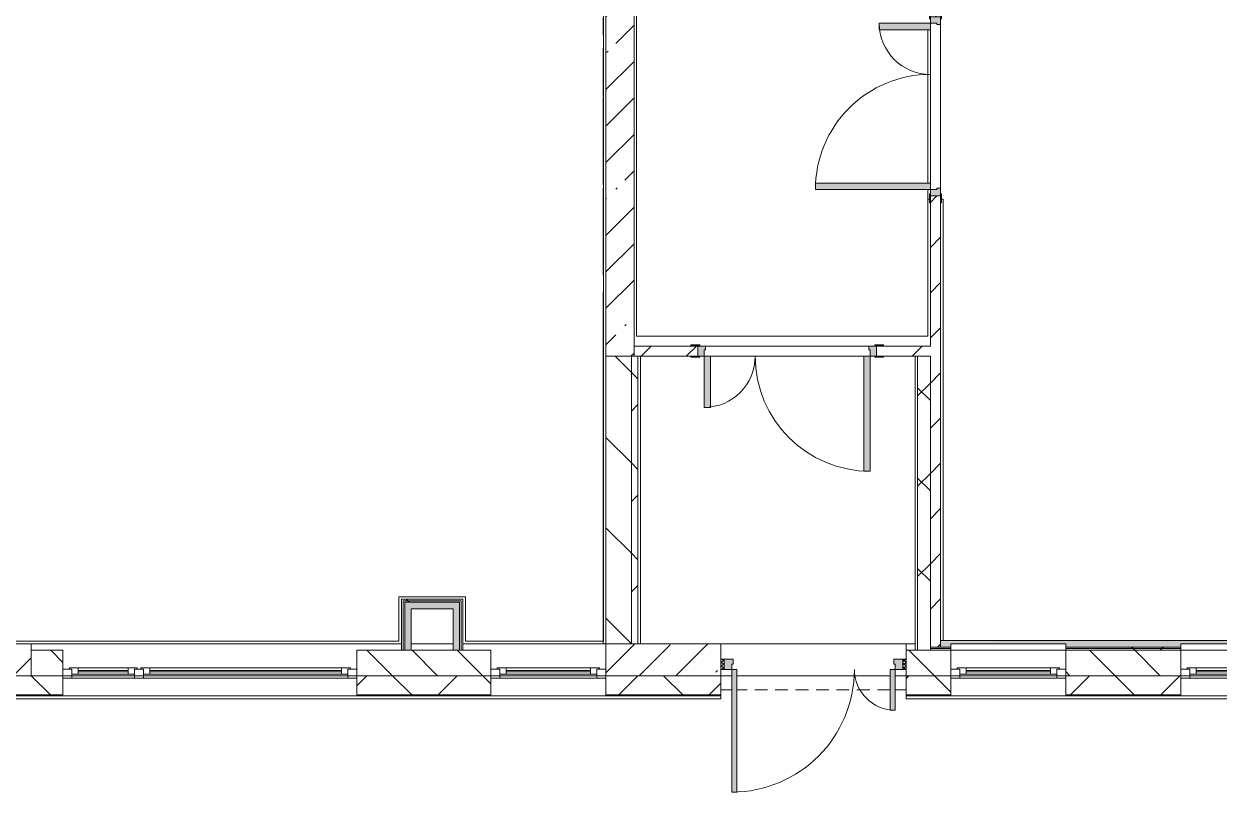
# Model space of a CAD drawing. Header units: millimetres. Extents: x -3377 to 186574, y -8553 to 29000.
# Drawn here: x 162138 to 171494, y -1010 to 5000 of the extents above; entities that cross this region are included whole.
import ezdxf

# ---------------------------------------------------------------- set-up
doc = ezdxf.new("R2010")
doc.units = ezdxf.units.MM
doc.linetypes.add('200_ШТРИХ__ш1_п0_6_', pattern=[160, 100, -60])
for name, color, linetype, lineweight in [('A-DETL-MBND-1', 7, '200_ШТРИХ__ш1_п0_6_', 9), ('A-GENM-2', 7, 'Continuous', 5), ('A-GLAZ-2', 7, 'Continuous', 5), ('A-WALL', 7, 'Continuous', 9), ('A-WALL-4', 7, 'Continuous', 5), ('I-WALL-3', 7, 'Continuous', 5), ('S-COLS-2', 7, 'Continuous', 5)]:
    doc.layers.add(name, color=color, linetype=linetype, lineweight=lineweight)
for name, color, linetype, lineweight, true_color in [('A-DOOR-3', 7, 'Continuous', 5, 0xaaaaaa), ('A-DOOR-4', 7, 'Continuous', 5, 0xe2e2e2), ('A-DOOR-FRAM-2', 7, 'Continuous', 5, 0xe2e2e2), ('A-DOOR-FRAM-3', 7, 'Continuous', 5, 0xaaaaaa), ('A-FLOR-1', 7, 'Continuous', 5, 0xaaaaaa), ('I-WALL-2', 7, 'Continuous', 9, 0xe7e7e7)]:
    doc.layers.add(name, color=color, linetype=linetype, lineweight=lineweight, true_color=true_color)
pattern_1 = [(45, (59563.6, 0), (-176.7767, 176.7767), [])]
pattern_2 = [(45, (59563.6, 0), (-353.5534, 353.5534), []), (135, (59563.6, 0), (-353.5534, -353.5534), [])]
pattern_3 = [(45, (59563.6, 0), (-285.1231, 285.1231), []), (45, (59848.73, 0), (-285.1231, 285.1231), [504.031, -100.806, 16.764, -84.042])]
pattern_4 = [(45, (59563.6, 0), (-530.33, 530.33), []), (135, (59563.6, 0), (-530.33, -530.33), [])]

# ---------------------------------------------------------------- blocks, each defined once
blk = doc.blocks.new('120_Окно_СКБ_2Ст_Фрамуга сверху - 120_Окно_СКБ_2Ст_2300х2500_h_ ДОО-19727959-1_8_1_птичка')
at = {"layer": 'A-GLAZ-2'}
for p, q in [((-1150, -127), (-1150, -57)), ((-1150, -57), (-1080, -57)), ((1150, -57), (-1150, -57)), ((-1080, -57), (-1080, -127)), ((-1080, -57), (1080, -57)), ((520, -87), (-1080, -87)), ((-1080, -87), (-1080, -127)), ((-1030, -137), (-1030, -87)), ((470, -137), (470, -87)), ((520, -127), (520, -57)), ((520, -57), (590, -57)), ((520, -127), (520, -87)), ((590, -57), (590, -127)), ((1080, -87), (590, -87)), ((590, -87), (590, -127)), ((640, -137), (640, -87)), ((1030, -137), (1030, -87)), ((1080, -127), (1080, -57)), ((1080, -57), (1150, -57)), ((1080, -127), (1080, -87)), ((1150, -57), (1150, -127)), ((-1080, -127), (-1150, -127)), ((-1150, -127), (-1100, -127)), ((-1080, -127), (-1100, -127)), ((-1100, -127), (-1100, -137)), ((-1100, -137), (540, -137)), ((540, -137), (-1100, -137)), ((-1030, -107), (470, -107)), ((470, -117), (-1030, -117)), ((590, -127), (520, -127)), ((540, -127), (520, -127)), ((540, -127), (570, -127)), ((540, -127), (570, -127)), ((540, -137), (540, -127)), ((590, -127), (570, -127)), ((570, -127), (570, -137)), ((570, -137), (1100, -137)), ((1100, -137), (570, -137)), ((640, -107), (1030, -107)), ((1030, -117), (640, -117)), ((1150, -127), (1080, -127)), ((1100, -127), (1080, -127)), ((1100, -127), (1150, -127)), ((1100, -137), (1100, -127))]:
    blk.add_line(p, q, dxfattribs=at)
blk = doc.blocks.new('BSC_Колонна _Прямоугольная - 250х900-V138-1_8_1_птичка')
at = {"layer": 'S-COLS-2'}
h = blk.add_hatch(dxfattribs=at)
h.set_pattern_fill('FP_166', color=256, style=0, pattern_type=2)
h.set_pattern_definition([(45, (-102180, -25), (-285.1231, 285.1231), []), (45, (-101894.88, -25), (-285.1231, 285.1231), [504.031, -100.806, 16.764, -84.042])])
h.paths.add_polyline_path([(450, -125), (450, 125), (-450, 125), (-450, -125), (-61.5, -125)])
for p, q in [((450, 125), (-450, 125)), ((-450, 125), (-450, -125)), ((450, -125), (450, 125)), ((-450, -125), (450, -125))]:
    blk.add_line(p, q, dxfattribs=at)
blk = doc.blocks.new('110_Дверь_СКБ_2Ст_Наружная - ДН-5_л__ Двухстворчатая 1350 х3800 _h_ в свету с верхним остеклением-21877029-1_8_1_птичка')
at = {"layer": 'A-DOOR-3'}
h = blk.add_hatch(dxfattribs=at)
h.set_pattern_fill('FP_167', color=256, style=0, pattern_type=2)
h.set_pattern_definition([(135, (1626.41, 164.685), (-14.14214, -14.14214), []), (225, (1626.41, 164.685), (14.14214, -14.14214), [])])
h.paths.add_polyline_path([(744.5, 50), (719.5, 50), (719.5, -30), (744.5, -30), (744.5, 10)])
at = {"layer": 'A-DOOR-4'}
for points in [[(619.5, 1010), (619.5, 50), (659.5, 50), (659.5, 1010)], [(-620.5, 370), (-620.5, 50), (-580.5, 50), (-580.5, 370)]]:
    blk.add_hatch(color=256, dxfattribs=at).paths.add_polyline_path(points)
h = blk.add_hatch(color=256, dxfattribs=at)
h.paths.add_polyline_path([(659.5, 50), (659.5, 10), (649.5, 10), (649.5, -30), (719.5, -30), (719.5, 50)])
h.paths.add_polyline_path([(-680.5, 50), (-680.5, -30), (-610.5, -30), (-610.5, 10), (-620.5, 10), (-620.5, 50), (-651.1, 50)])
at = {"layer": 'A-DOOR-FRAM-3'}
h = blk.add_hatch(dxfattribs=at)
h.set_pattern_fill('FP_168', color=256, style=0, pattern_type=2)
h.set_pattern_definition([(45, (-496.384, 164.685), (-14.1421, 14.1421), []), (135, (-496.384, 164.685), (-14.1421, -14.1421), [])])
h.paths.add_polyline_path([(-705.5, 50), (-705.5, -30), (-680.5, -30), (-680.5, 50)])
at = {"layer": 'A-DOOR-3'}
for p, q in [((659.5, 1010), (619.5, 1010)), ((619.5, 1010), (619.5, 50)), ((659.5, 50), (659.5, 1010)), ((-620.5, 370), (-620.5, 50)), ((-580.5, 370), (-620.5, 370)), ((-580.5, 50), (-580.5, 370)), ((-620.5, 50), (-580.5, 50)), ((619.5, 50), (659.5, 50))]:
    blk.add_line(p, q, dxfattribs=at)
for centre, radius, start, end in [((659.5, 50), 960, 90, 180), ((-620.5, 50), 320, 0, 90)]:
    blk.add_arc(centre, radius, start, end, dxfattribs=at)
at = {"layer": 'A-DOOR-FRAM-3'}
for p, q in [((-680.5, 50), (-705.5, 50)), ((-705.5, 50), (-705.5, -30)), ((-620.5, 50), (-680.5, 50)), ((-680.5, 50), (-680.5, -30)), ((-680.5, -30), (-680.5, 50)), ((-620.5, 10), (-620.5, 50)), ((-610.5, 10), (-620.5, 10)), ((-610.5, -30), (-610.5, 10)), ((659.5, 10), (649.5, 10)), ((649.5, 10), (649.5, -30)), ((659.5, 50), (659.5, 10)), ((719.5, 50), (659.5, 50)), ((719.5, -30), (719.5, 50)), ((744.5, 50), (719.5, 50)), ((719.5, 50), (719.5, -30)), ((744.5, -30), (744.5, 50)), ((-705.5, -30), (-680.5, -30)), ((-680.5, -30), (-610.5, -30)), ((649.5, -30), (719.5, -30)), ((719.5, -30), (744.5, -30))]:
    blk.add_line(p, q, dxfattribs=at)
blk = doc.blocks.new('120_Окно_СКБ_1Ст - 120_Окно_СКБ_1Ст 900х2500_h_ с форточкой-22876038-1_8_1_птичка')
at = {"layer": 'A-GLAZ-2'}
for p, q in [((-450, -127), (-450, -57)), ((-450, -57), (-380, -57)), ((450, -57), (-450, -57)), ((-380, -57), (-380, -127)), ((380, -87), (-380, -87)), ((-380, -87), (-380, -127)), ((-330, -137), (-330, -87)), ((330, -137), (330, -87)), ((380, -127), (380, -57)), ((380, -57), (450, -57)), ((380, -127), (380, -87)), ((450, -57), (450, -127)), ((-380, -127), (-450, -127)), ((-450, -127), (-400, -127)), ((-380, -127), (-400, -127)), ((-400, -127), (-400, -137)), ((-400, -137), (400, -137)), ((400, -137), (-400, -137)), ((-330, -107), (330, -107)), ((330, -117), (-330, -117)), ((450, -127), (380, -127)), ((400, -127), (380, -127)), ((400, -127), (450, -127)), ((400, -137), (400, -127))]:
    blk.add_line(p, q, dxfattribs=at)
blk = doc.blocks.new('110_Дверь_СКБ_2Ст - Д-5_п_ Из игровой в коридор-32215844-1_8_1_птичка')
at = {"layer": 'A-DOOR-4'}
for points in [[(-637.5, 940), (-637.5, 40), (-587.5, 40), (-587.5, 940)], [(612.5, 57.5), (612.5, 40), (662.5, 42.7), (662.5, 440), (612.5, 440), (612.5, 60)]]:
    blk.add_hatch(color=256, dxfattribs=at).paths.add_polyline_path(points)
h = blk.add_hatch(color=256, dxfattribs=at)
h.paths.add_polyline_path([(-687.5, 40), (-687.5, -40), (-627.5, -40), (-627.5, -10), (-637.5, -10), (-637.5, 40)])
h.paths.add_polyline_path([(652.5, -40), (712.5, -40), (712.5, 40), (662.5, 40), (662.5, -10), (652.5, -10), (652.5, -25.9)])
at = {"layer": 'A-DOOR-FRAM-2'}
for points in [[(-742.5, 40), (-672.5, 40), (-672.5, 48), (-742.5, 48)], [(697.5, 48), (697.5, 40), (767.5, 40), (767.5, 48), (712.5, 48)], [(-742.5, -48), (-672.5, -48), (-672.5, -40), (-742.5, -40)], [(697.5, -47.8), (697.8, -48), (767.5, -48), (767.5, -40), (697.5, -40)]]:
    blk.add_hatch(color=256, dxfattribs=at).paths.add_polyline_path(points)
at = {"layer": 'A-DOOR-3'}
for p, q in [((-637.5, 940), (-637.5, 40)), ((-587.5, 940), (-637.5, 940)), ((-587.5, 40), (-587.5, 940)), ((662.5, 440), (612.5, 440)), ((612.5, 440), (612.5, 40)), ((662.5, 40), (662.5, 440)), ((-637.5, 40), (-587.5, 40)), ((612.5, 40), (662.5, 40))]:
    blk.add_line(p, q, dxfattribs=at)
for centre, radius, start, end in [((-637.5, 40), 900, 0, 90), ((662.5, 40), 400, 90, 180)]:
    blk.add_arc(centre, radius, start, end, dxfattribs=at)
at = {"layer": 'A-DOOR-FRAM-3'}
for p, q in [((-672.5, 48), (-742.5, 48)), ((-742.5, 48), (-742.5, 40)), ((-742.5, 40), (-672.5, 40)), ((-637.5, 40), (-687.5, 40)), ((-687.5, 40), (-687.5, -40)), ((-672.5, 40), (-672.5, 48)), ((-637.5, -10), (-637.5, 40)), ((662.5, 40), (662.5, -10)), ((712.5, 40), (662.5, 40)), ((767.5, 48), (697.5, 48)), ((697.5, 48), (697.5, 40)), ((697.5, 40), (767.5, 40)), ((712.5, -40), (712.5, 40)), ((767.5, 40), (767.5, 48)), ((-672.5, -40), (-742.5, -40)), ((-742.5, -40), (-742.5, -48)), ((-742.5, -48), (-672.5, -48)), ((-672.5, -39), (-687.5, -39)), ((-687.5, -39), (-687.5, -40)), ((-687.5, -40), (-627.5, -40)), ((-687.5, -40), (-672.5, -40)), ((-672.5, -40), (-672.5, -39)), ((-672.5, -48), (-672.5, -40)), ((-627.5, -10), (-637.5, -10)), ((-627.5, -40), (-627.5, -10)), ((662.5, -10), (652.5, -10)), ((652.5, -10), (652.5, -40)), ((652.5, -40), (712.5, -40)), ((712.5, -39), (697.5, -39)), ((697.5, -39), (697.5, -40)), ((697.5, -40), (712.5, -40)), ((767.5, -40), (697.5, -40)), ((697.5, -40), (697.5, -48)), ((697.5, -48), (767.5, -48)), ((712.5, -40), (712.5, -39)), ((767.5, -48), (767.5, -40))]:
    blk.add_line(p, q, dxfattribs=at)
blk = doc.blocks.new('Рисунок_горы - Рисунок_горы-31934381-1_8_1_птичка')
at = {"layer": 'A-GENM-2'}
for p, q in [((107109, 4374.4), (107109, 4384)), ((107109, 4308.3), (107109, 4334.6)), ((107109, 4258.7), (107109, 4082.8)), ((107109, 3759.7), (107109, 3739.9)), ((107109, 3402.6), (107109, 3715.1)), ((107109, 3715.1), (107109, 3402.6)), ((107109, 3400.4), (107109, 3402.6)), ((107109, 3402.6), (107109, 3400.4)), ((107109, 3083.5), (107109, 3033.8)), ((107109, 3033.8), (107109, 3083.5)), ((107109, 2902.9), (107109, 2510.3)), ((107109, 2349.5), (107109, 2318.8)), ((107109, 1892.3), (107109, 1912.9)), ((107109, 1600.7), (107109, 1631.9)), ((107109, 1293.1), (107109, 1296.4)), ((107109, 950.1), (107109, 1139.3)), ((107109, 1139.3), (107109, 950.1)), ((107109, 1122.4), (107109, 1119.9)), ((107109, 1119.9), (107109, 756.7)), ((107109, 988.4), (107109, 946.8)), ((107109, 928), (107109, 950.1)), ((107109, 950.1), (107109, 928)), ((107109, 800), (107109, 928)), ((107109, 928), (107109, 800))]:
    blk.add_line(p, q, dxfattribs=at)
for points in [[(107109, 4996.9), (107109, 5086.6), (107109, 5046.4), (107109, 4960)], [(107109, 4997.1), (107109, 5021), (107109, 5029.3), (107109, 5042)], [(107109, 5030.9), (107109, 5009.2), (107109, 4973.1), (107109, 4936.1)], [(107109, 4931.1), (107109, 4949.6), (107109, 4972.3), (107109, 4997.1)], [(107109, 4801.5), (107109, 4837.3), (107109, 4769), (107109, 4683.1)], [(107109, 4745.8), (107109, 4834.9), (107109, 4778.8), (107109, 4694)], [(107109, 4729.3), (107109, 4734.7), (107109, 4740.2), (107109, 4745.8)], [(107109, 4610.3), (107109, 4692.4), (107109, 4646), (107109, 4564.5)], [(107109, 4560.8), (107109, 4651.4), (107109, 4604.2), (107109, 4519)], [(107109, 4480.9), (107109, 4572.6), (107109, 4516.7), (107109, 4440.6)], [(107109, 4532.1), (107109, 4540.9), (107109, 4550.5), (107109, 4560.8)], [(107109, 4470.8), (107109, 4474.1), (107109, 4477.5), (107109, 4480.9)], [(107109, 4422.3), (107109, 4412.5), (107109, 4330.7), (107109, 4267.6)], [(107109, 4394.1), (107109, 4371.7), (107109, 4334), (107109, 4292)], [(107109, 4388.7), (107109, 4383.5), (107109, 4378.7), (107109, 4374.4)], [(107109, 4317.2), (107109, 4357.9), (107109, 4365.3), (107109, 4387.8)], [(107109, 4330.1), (107109, 4333.9), (107109, 4326.6), (107109, 4344.4)], [(107109, 4341.2), (107109, 4322.9), (107109, 4288.3), (107109, 4243.4)], [(107109, 4284.3), (107109, 4313.8), (107109, 4319.7), (107109, 4338.1)], [(107109, 4284.9), (107109, 4299.2), (107109, 4315.7), (107109, 4330.1)], [(107109, 4250.2), (107109, 4269), (107109, 4291.9), (107109, 4317.2)], [(107109, 4227.3), (107109, 4244.5), (107109, 4264.5), (107109, 4284.3)], [(107109, 4185.1), (107109, 4203.6), (107109, 4225.6), (107109, 4254)], [(107109, 4109.1), (107109, 4188.9), (107109, 4152.7), (107109, 4076.1)], [(107109, 4091.2), (107109, 4096.8), (107109, 4102.8), (107109, 4109.1)], [(107109, 4079.1), (107109, 4063.9), (107109, 4046.4), (107109, 4024.9)], [(107109, 3775), (107109, 3972.8), (107109, 3938.6), (107109, 4024.9)], [(107109, 3745.9), (107109, 3754.8), (107109, 3773.9), (107109, 3783.9)], [(107109, 3400.4), (107109, 3399.3), (107109, 3107.3), (107109, 3083.5)], [(107109, 3190.2), (107109, 3238.9), (107109, 3287.7), (107109, 3341.9)], [(107109, 2744.1), (107109, 2736.6), (107109, 2730.3), (107109, 2725.9)], [(107109, 2525.4), (107109, 2507.2), (107109, 2429.8), (107109, 2406.1)], [(107109, 2456.9), (107109, 2471.2), (107109, 2489.8), (107109, 2504.1)], [(107109, 2337.5), (107109, 2351), (107109, 2430.2), (107109, 2443.8)], [(107109, 2405.3), (107109, 2304), (107109, 2038.3), (107109, 1883.2)], [(107109, 2043.8), (107109, 2143), (107109, 2375.7), (107109, 2404.3)], [(107109, 2331.2), (107109, 2332.9), (107109, 2334.9), (107109, 2337.1)], [(107109, 1964.2), (107109, 1942.5), (107109, 1888.8), (107109, 1862.5)], [(107109, 1865), (107109, 1870.5), (107109, 1877.1), (107109, 1884.9)], [(107109, 1599.1), (107109, 1599.6), (107109, 1600.2), (107109, 1600.7)], [(107109, 1378.1), (107109, 1344.4), (107109, 1311.3), (107109, 1280.5)], [(107109, 1292.6), (107109, 1292.8), (107109, 1292.9), (107109, 1293.1)], [(107109, 1204.2), (107109, 1240.1), (107109, 1272.7), (107109, 1284.6)], [(107109, 1137.1), (107109, 1123.8), (107109, 1106.1), (107109, 1089.8)], [(107109, 954), (107109, 984.2), (107109, 1099.5), (107109, 1129.6)], [(107109, 1118), (107109, 1118.9), (107109, 1120.3), (107109, 1122.4)], [(107109, 1045.3), (107109, 1029.5), (107109, 1010.6), (107109, 988.4)], [(107109, 800), (107109, 789.3), (107109, 658.8), (107109, 644.1)], [(107109, 792), (107109, 794.5), (107109, 796.8), (107109, 798.8)]]:
    blk.add_open_spline(points, degree=3, dxfattribs=at)
for points, knots in [([(107109, 4960), (107109, 4960), (107109, 4956.1), (107109, 4952.3), (107109, 4948.7)], [0.25, 0.25, 0.25, 0.25, 0.25000001, 0.28399361, 0.28399361, 0.28399361, 0.28399361]), ([(107109, 4936.1), (107109, 4936.1), (107109, 4926.5), (107109, 4918.4), (107109, 4911.6)], [0.5, 0.5, 0.5, 0.5, 0.50000001, 0.54626589, 0.54626589, 0.54626589, 0.54626589]), ([(107109, 4694), (107109, 4694), (107109, 4691.5), (107109, 4689.2), (107109, 4687)], [0.33333333, 0.33333333, 0.33333333, 0.33333333, 0.33333334, 0.35272654, 0.35272654, 0.35272654, 0.35272654]), ([(107109, 4683.1), (107109, 4683.1), (107109, 4671.1), (107109, 4660.8), (107109, 4652.1)], [0.33333333, 0.33333333, 0.33333333, 0.33333333, 0.33333334, 0.39532275, 0.39532275, 0.39532275, 0.39532275]), ([(107109, 4564.5), (107109, 4564.5), (107109, 4561.6), (107109, 4558.7), (107109, 4555.8)], [0.25, 0.25, 0.25, 0.25, 0.25000001, 0.27808604, 0.27808604, 0.27808604, 0.27808604]), ([(107109, 4519), (107109, 4519), (107109, 4515.6), (107109, 4512.5), (107109, 4509.5)], [0.33333333, 0.33333333, 0.33333333, 0.33333333, 0.33333334, 0.35936059, 0.35936059, 0.35936059, 0.35936059]), ([(107109, 4440.6), (107109, 4440.6), (107109, 4438.1), (107109, 4435.6), (107109, 4433.3)], [0.33333333, 0.33333333, 0.33333333, 0.33333333, 0.33333334, 0.35421971, 0.35421971, 0.35421971, 0.35421971]), ([(107109, 4384), (107109, 4384), (107109, 4407.4), (107109, 4419.2), (107109, 4422.4)], [0.059701493, 0.059701493, 0.059701493, 0.059701493, 0.059701503, 0.063018242, 0.063018242, 0.063018242, 0.063018242]), ([(107109, 4387.8), (107109, 4387.8), (107109, 4392.8), (107109, 4397.1), (107109, 4400.6)], [0.25, 0.25, 0.25, 0.25, 0.25000001, 0.26795645, 0.26795645, 0.26795645, 0.26795645]), ([(107109, 4355.8), (107109, 4355.8), (107109, 4362.9), (107109, 4368.3), (107109, 4374.4)], [0.02985075, 0.02985075, 0.02985075, 0.02985075, 0.02985076, 0.04477612, 0.04477612, 0.04477612, 0.04477612]), ([(107109, 4374.4), (107109, 4374.4), (107109, 4368.3), (107109, 4362.9), (107109, 4355.8)], [0.589928058, 0.589928058, 0.589928058, 0.589928058, 0.589928068, 0.597122302, 0.597122302, 0.597122302, 0.597122302]), ([(107109, 4344.4), (107109, 4344.4), (107109, 4347.6), (107109, 4352.1), (107109, 4355.8)], [0.01492537, 0.01492537, 0.01492537, 0.01492537, 0.01492538, 0.02985075, 0.02985075, 0.02985075, 0.02985075]), ([(107109, 4355.8), (107109, 4355.8), (107109, 4352.1), (107109, 4347.6), (107109, 4344.4)], [0.597122302, 0.597122302, 0.597122302, 0.597122302, 0.597122312, 0.604316547, 0.604316547, 0.604316547, 0.604316547]), ([(107109, 4344.4), (107109, 4344.4), (107109, 4338), (107109, 4334.8), (107109, 4333.2)], [0.604316547, 0.604316547, 0.604316547, 0.604316547, 0.604316557, 0.606930306, 0.606930306, 0.606930306, 0.606930306]), ([(107109, 4338.1), (107109, 4338.1), (107109, 4340.2), (107109, 4342.1), (107109, 4343.8)], [0.2, 0.2, 0.2, 0.2, 0.20000001, 0.209156175, 0.209156175, 0.209156175, 0.209156175]), ([(107109, 4330.1), (107109, 4330.1), (107109, 4309.7), (107109, 4273.5), (107109, 4254)], [0.18181818, 0.18181818, 0.18181818, 0.18181818, 0.18181819, 0.27272727, 0.27272727, 0.27272727, 0.27272727]), ([(107109, 4254), (107109, 4254), (107109, 4273.5), (107109, 4309.7), (107109, 4330.1)], [0.97014925, 0.97014925, 0.97014925, 0.97014925, 0.97014926, 1, 1, 1, 1]), ([(107109, 4330.1), (107109, 4330.1), (107109, 4315.7), (107109, 4299.2), (107109, 4284.9)], [0.611510791, 0.611510791, 0.611510791, 0.611510791, 0.611510801, 0.617072383, 0.617072383, 0.617072383, 0.617072383]), ([(107109, 4267.6), (107109, 4267.6), (107109, 4277.2), (107109, 4300.9), (107109, 4308.3)], [0.07462687, 0.07462687, 0.07462687, 0.07462687, 0.07462688, 0.08955224, 0.08955224, 0.08955224, 0.08955224]), ([(107109, 4308.3), (107109, 4308.3), (107109, 4294.5), (107109, 4267.6), (107109, 4258.7)], [0.08955224, 0.08955224, 0.08955224, 0.08955224, 0.08955225, 0.10447761, 0.10447761, 0.10447761, 0.10447761]), ([(107109, 4292), (107109, 4292), (107109, 4265.3), (107109, 4244.8), (107109, 4230)], [0.5, 0.5, 0.5, 0.5, 0.50000001, 0.58415994, 0.58415994, 0.58415994, 0.58415994]), ([(107109, 4254), (107109, 4254), (107109, 4225.6), (107109, 4203.6), (107109, 4185.1)], [0.27272727, 0.27272727, 0.27272727, 0.27272727, 0.27272728, 0.29544577, 0.29544577, 0.29544577, 0.29544577]), ([(107109, 4243.4), (107109, 4243.4), (107109, 4226), (107109, 4206.4), (107109, 4193.2)], [0.4, 0.4, 0.4, 0.4, 0.4, 0.5000887, 0.5000887, 0.5000887, 0.5000887]), ([(107109, 4082.8), (107109, 4082.8), (107109, 3948.4), (107109, 3856.6), (107109, 3759.7)], [0.11940299, 0.11940299, 0.11940299, 0.11940299, 0.119403, 0.13432836, 0.13432836, 0.13432836, 0.13432836]), ([(107109, 4024.9), (107109, 4024.9), (107109, 4046.4), (107109, 4063.9), (107109, 4079.1)], [0.955223881, 0.955223881, 0.955223881, 0.955223881, 0.955223891, 0.958256249, 0.958256249, 0.958256249, 0.958256249]), ([(107109, 4076.1), (107109, 4076.1), (107109, 4075.5), (107109, 4074.9), (107109, 4074.4)], [0.333333333, 0.333333333, 0.333333333, 0.333333333, 0.333333343, 0.338878128, 0.338878128, 0.338878128, 0.338878128]), ([(107109, 4024.9), (107109, 4024.9), (107109, 3938.6), (107109, 3972.8), (107109, 3775)], [0.36363636, 0.36363636, 0.36363636, 0.36363636, 0.36363637, 0.45334444, 0.45334444, 0.45334444, 0.45334444]), ([(107109, 3797.9), (107109, 3797.9), (107109, 3816.7), (107109, 3834.4), (107109, 3846.7)], [0.4, 0.4, 0.4, 0.4, 0.40000001, 0.48323063, 0.48323063, 0.48323063, 0.48323063]), ([(107109, 3400.4), (107109, 3400.4), (107109, 3384.7), (107109, 3360.7), (107109, 3341.9)], [0.71942446, 0.71942446, 0.71942446, 0.71942446, 0.71942447, 0.726618705, 0.726618705, 0.726618705, 0.726618705]), ([(107109, 3083.5), (107109, 3083.5), (107109, 3107), (107109, 3392), (107109, 3400.2)], [0.88059701, 0.88059701, 0.88059701, 0.88059701, 0.88059702, 0.89533399, 0.89533399, 0.89533399, 0.89533399]), ([(107109, 3341.9), (107109, 3341.9), (107109, 3287.7), (107109, 3238.9), (107109, 3190.2)], [0.726618705, 0.726618705, 0.726618705, 0.726618705, 0.726618715, 0.730787086, 0.730787086, 0.730787086, 0.730787086]), ([(107109, 2725.9), (107109, 2725.9), (107109, 2730.3), (107109, 2736.6), (107109, 2744.1)], [0.4375, 0.4375, 0.4375, 0.4375, 0.43750001, 0.446836628, 0.446836628, 0.446836628, 0.446836628]), ([(107109, 2640.3), (107109, 2640.3), (107109, 2667.3), (107109, 2700.2), (107109, 2725.9)], [0.375, 0.375, 0.375, 0.375, 0.37500001, 0.4375, 0.4375, 0.4375, 0.4375]), ([(107109, 2725.9), (107109, 2725.9), (107109, 2700.2), (107109, 2667.3), (107109, 2640.3)], [0.776978417, 0.776978417, 0.776978417, 0.776978417, 0.776978427, 0.784172662, 0.784172662, 0.784172662, 0.784172662]), ([(107109, 2640.3), (107109, 2640.3), (107109, 2621.3), (107109, 2621.6), (107109, 2581.4)], [0.784172662, 0.784172662, 0.784172662, 0.784172662, 0.784172672, 0.791366906, 0.791366906, 0.791366906, 0.791366906]), ([(107109, 2581.4), (107109, 2581.4), (107109, 2593), (107109, 2601.2), (107109, 2607.5)], [0.3125, 0.3125, 0.3125, 0.3125, 0.31250001, 0.33053184, 0.33053184, 0.33053184, 0.33053184]), ([(107109, 2510.3), (107109, 2510.3), (107109, 2529), (107109, 2562.7), (107109, 2581.4)], [0.25, 0.25, 0.25, 0.25, 0.25000001, 0.3125, 0.3125, 0.3125, 0.3125]), ([(107109, 2581.4), (107109, 2581.4), (107109, 2562.7), (107109, 2529), (107109, 2510.3)], [0.791366906, 0.791366906, 0.791366906, 0.791366906, 0.791366916, 0.798561151, 0.798561151, 0.798561151, 0.798561151]), ([(107109, 2515.4), (107109, 2515.4), (107109, 2518.6), (107109, 2521.6), (107109, 2524.6)], [0.8059701493, 0.8059701493, 0.8059701493, 0.8059701493, 0.8059701593, 0.8067080864, 0.8067080864, 0.8067080864, 0.8067080864]), ([(107109, 2510.3), (107109, 2510.3), (107109, 2483), (107109, 2428.7), (107109, 2405.3)], [0.798561151, 0.798561151, 0.798561151, 0.798561151, 0.798561161, 0.805755396, 0.805755396, 0.805755396, 0.805755396]), ([(107109, 2406.1), (107109, 2406.1), (107109, 2391.5), (107109, 2376.5), (107109, 2365.1)], [0.14285714, 0.14285714, 0.14285714, 0.14285714, 0.14285715, 0.23291326, 0.23291326, 0.23291326, 0.23291326]), ([(107109, 2405.3), (107109, 2405.3), (107109, 2381.5), (107109, 2144.3), (107109, 2043.8)], [0.805755396, 0.805755396, 0.805755396, 0.805755396, 0.805755406, 0.811968093, 0.811968093, 0.811968093, 0.811968093]), ([(107109, 1883.2), (107109, 1883.2), (107109, 1772), (107109, 1712.3), (107109, 1580.9)], [0.05882353, 0.05882353, 0.05882353, 0.05882353, 0.05882354, 0.11764706, 0.11764706, 0.11764706, 0.11764706]), ([(107109, 1684.9), (107109, 1684.9), (107109, 1697.8), (107109, 1708.8), (107109, 1716.3)], [0.76119403, 0.76119403, 0.76119403, 0.76119403, 0.76119404, 0.767121073, 0.767121073, 0.767121073, 0.767121073]), ([(107109, 1640.8), (107109, 1640.8), (107109, 1660.5), (107109, 1675.7), (107109, 1684.9)], [0.74626866, 0.74626866, 0.74626866, 0.74626866, 0.74626867, 0.76119403, 0.76119403, 0.76119403, 0.76119403]), ([(107109, 1580.9), (107109, 1580.9), (107109, 1528.6), (107109, 1484.2), (107109, 1440.4)], [0.11764706, 0.11764706, 0.11764706, 0.11764706, 0.11764707, 0.17647059, 0.17647059, 0.17647059, 0.17647059]), ([(107109, 1440.4), (107109, 1440.4), (107109, 1388), (107109, 1350.4), (107109, 1277.3)], [0.17647059, 0.17647059, 0.17647059, 0.17647059, 0.1764706, 0.23529412, 0.23529412, 0.23529412, 0.23529412]), ([(107109, 1280.5), (107109, 1280.5), (107109, 1311.3), (107109, 1344.4), (107109, 1378.1)], [0.52941176, 0.52941176, 0.52941176, 0.52941176, 0.52941177, 0.55016053, 0.55016053, 0.55016053, 0.55016053]), ([(107109, 1284.6), (107109, 1284.6), (107109, 1286), (107109, 1287), (107109, 1287.8)], [0.626865672, 0.626865672, 0.626865672, 0.626865672, 0.626865682, 0.62980849, 0.62980849, 0.62980849, 0.62980849]), ([(107109, 1141.9), (107109, 1141.9), (107109, 1191.5), (107109, 1233.3), (107109, 1280.5)], [0.47058824, 0.47058824, 0.47058824, 0.47058824, 0.47058825, 0.52941176, 0.52941176, 0.52941176, 0.52941176]), ([(107109, 1280.5), (107109, 1280.5), (107109, 1233.3), (107109, 1191.5), (107109, 1141.9)], [0.856115108, 0.856115108, 0.856115108, 0.856115108, 0.856115118, 0.863309353, 0.863309353, 0.863309353, 0.863309353]), ([(107109, 1277.3), (107109, 1277.3), (107109, 1224.5), (107109, 1174), (107109, 1122.4)], [0.23529412, 0.23529412, 0.23529412, 0.23529412, 0.23529413, 0.29411765, 0.29411765, 0.29411765, 0.29411765]), ([(107109, 1136.5), (107109, 1136.5), (107109, 1140.6), (107109, 1144), (107109, 1146.8)], [0.4, 0.4, 0.4, 0.4, 0.40000001, 0.41578086, 0.41578086, 0.41578086, 0.41578086]), ([(107109, 1141.9), (107109, 1141.9), (107109, 1136.4), (107109, 1133.6), (107109, 1127.2)], [0.52238806, 0.52238806, 0.52238806, 0.52238806, 0.52238807, 0.53731343, 0.53731343, 0.53731343, 0.53731343]), ([(107109, 1141.9), (107109, 1141.9), (107109, 1141.3), (107109, 1140.6), (107109, 1140)], [0.863309353, 0.863309353, 0.863309353, 0.863309353, 0.863309363, 0.867844855, 0.867844855, 0.867844855, 0.867844855]), ([(107109, 1127.2), (107109, 1127.2), (107109, 1126.9), (107109, 1126.6), (107109, 1126.3)], [0.537313433, 0.537313433, 0.537313433, 0.537313433, 0.537313443, 0.538811964, 0.538811964, 0.538811964, 0.538811964]), ([(107109, 1122.4), (107109, 1122.4), (107109, 1121.9), (107109, 1121.4), (107109, 1120.9)], [0.294117647, 0.294117647, 0.294117647, 0.294117647, 0.294117657, 0.297478185, 0.297478185, 0.297478185, 0.297478185]), ([(107109, 644.1), (107109, 644.1), (107109, 658.8), (107109, 789.3), (107109, 800)], [0.44776119, 0.44776119, 0.44776119, 0.44776119, 0.4477612, 0.46268657, 0.46268657, 0.46268657, 0.46268657]), ([(107109, 800), (107109, 800), (107109, 797.8), (107109, 795.1), (107109, 792)], [0.8920863309, 0.8920863309, 0.8920863309, 0.8920863309, 0.8920863409, 0.8929568714, 0.8929568714, 0.8929568714, 0.8929568714]), ([(107109, 644.1), (107109, 644.1), (107109, 574.3), (107109, 193.6), (107109, 162.6)], [0.05555556, 0.05555556, 0.05555556, 0.05555556, 0.05555557, 0.11111111, 0.11111111, 0.11111111, 0.11111111]), ([(107109, 162.6), (107109, 162.6), (107109, 193.6), (107109, 574.3), (107109, 644.1)], [0.43283582, 0.43283582, 0.43283582, 0.43283582, 0.43283583, 0.44776119, 0.44776119, 0.44776119, 0.44776119]), ([(107109, 156), (107109, 156), (107109, 158.5), (107109, 160.2), (107109, 161.2)], [0.417910448, 0.417910448, 0.417910448, 0.417910448, 0.417910458, 0.420871746, 0.420871746, 0.420871746, 0.420871746])]:
    blk.add_open_spline(points, degree=3, knots=knots, dxfattribs=at)
blk = doc.blocks.new('110_Дверь_СКБ_2Ст - Д-2а_п_ Из коридора на лестницу-32239107-1_8_1_птичка')
at = {"layer": 'A-DOOR-4'}
for points in [[(-637.5, 940), (-637.5, 40), (-587.5, 40), (-587.5, 940)], [(662.5, 440), (612.5, 440), (612.5, 40), (662.5, 40)]]:
    blk.add_hatch(color=256, dxfattribs=at).paths.add_polyline_path(points)
h = blk.add_hatch(color=256, dxfattribs=at)
h.paths.add_polyline_path([(712.5, 40), (662.5, 40), (662.5, -10), (652.5, -10), (652.5, -40), (712.5, -40)])
h.paths.add_polyline_path([(-687.5, 40), (-687.5, -40), (-627.5, -40), (-627.5, -10), (-637.5, -10), (-637.5, 40)])
at = {"layer": 'A-DOOR-FRAM-2'}
for points in [[(-695.5, 48), (-742.5, 48), (-742.5, 40), (-672.5, 40), (-672.5, 48), (-687.5, 48)], [(720.5, 48), (697.5, 48), (697.5, 40), (767.5, 40), (767.5, 48)], [(-687.5, -40), (-742.5, -40), (-742.5, -48), (-672.5, -44), (-672.5, -40)], [(767.5, -40), (697.5, -42.4), (697.5, -48), (767.5, -48)]]:
    blk.add_hatch(color=256, dxfattribs=at).paths.add_polyline_path(points)
at = {"layer": 'A-DOOR-3'}
for p, q in [((-637.5, 940), (-637.5, 40)), ((-587.5, 940), (-637.5, 940)), ((-587.5, 40), (-587.5, 940)), ((662.5, 440), (612.5, 440)), ((612.5, 440), (612.5, 40)), ((662.5, 40), (662.5, 440)), ((-637.5, 40), (-587.5, 40)), ((612.5, 40), (662.5, 40))]:
    blk.add_line(p, q, dxfattribs=at)
for centre, radius, start, end in [((-637.5, 40), 900, 0, 90), ((662.5, 40), 400, 90, 180)]:
    blk.add_arc(centre, radius, start, end, dxfattribs=at)
at = {"layer": 'A-DOOR-FRAM-3'}
for p, q in [((-672.5, 48), (-742.5, 48)), ((-742.5, 48), (-742.5, 40)), ((-742.5, 40), (-672.5, 40)), ((-637.5, 40), (-687.5, 40)), ((-687.5, 40), (-687.5, -40)), ((-672.5, 40), (-672.5, 48)), ((-637.5, -10), (-637.5, 40)), ((662.5, 40), (662.5, -10)), ((712.5, 40), (662.5, 40)), ((767.5, 48), (697.5, 48)), ((697.5, 48), (697.5, 40)), ((697.5, 40), (767.5, 40)), ((712.5, -40), (712.5, 40)), ((767.5, 40), (767.5, 48)), ((-672.5, -40), (-742.5, -40)), ((-742.5, -40), (-742.5, -48)), ((-742.5, -48), (-672.5, -48)), ((-672.5, -39), (-687.5, -39)), ((-687.5, -39), (-687.5, -40)), ((-687.5, -40), (-627.5, -40)), ((-687.5, -40), (-672.5, -40)), ((-672.5, -40), (-672.5, -39)), ((-672.5, -48), (-672.5, -40)), ((-627.5, -10), (-637.5, -10)), ((-627.5, -40), (-627.5, -10)), ((662.5, -10), (652.5, -10)), ((652.5, -10), (652.5, -40)), ((652.5, -40), (712.5, -40)), ((712.5, -39), (697.5, -39)), ((697.5, -39), (697.5, -40)), ((697.5, -40), (712.5, -40)), ((767.5, -40), (697.5, -40)), ((697.5, -40), (697.5, -48)), ((697.5, -48), (767.5, -48)), ((712.5, -40), (712.5, -39)), ((767.5, -48), (767.5, -40))]:
    blk.add_line(p, q, dxfattribs=at)

msp = doc.modelspace()

# ---------------------------------------------------------------- hatches: boundary and pattern name
at = {"layer": 'A-WALL-4'}
h = msp.add_hatch(dxfattribs=at)
h.set_pattern_fill('FP_100', color=256, style=0, pattern_type=2)
h.set_pattern_definition([(135, (59563.6, 0), (-176.7767, -176.7767), [])])
h.paths.add_polyline_path([(183293.6, -100), (183293.6, 100), (183093.6, 100), (183093.6, -100)])
h.paths.add_polyline_path([(151493.6, -100), (152293.6, -100), (152293.6, 100), (151493.6, 100), (151493.6, -68.4)])
h.paths.add_polyline_path([(154343.6, -100), (154343.6, 100), (154093.6, 100), (154093.6, -100)])
h.paths.add_polyline_path([(156668.6, -100), (157668.6, -100), (157668.6, 100), (156668.6, 100), (156668.6, 70.9)])
h.paths.add_polyline_path([(160393.6, -100), (161293.6, -100), (161293.6, 100), (160393.6, 100), (160393.6, 82.2)])
h.paths.add_polyline_path([(162443.6, -100), (162443.6, 100), (162193.6, 100), (162193.6, -100)])
h.paths.add_polyline_path([(164743.6, -100), (165793.6, -100), (165793.6, 100), (164743.6, 100), (164743.6, -27.9)])
h.paths.add_polyline_path([(180693.6, -100), (180793.6, -100), (180793.6, 100), (180693.6, 100), (180693.6, -11)])
h.paths.add_polyline_path([(169043.6, -100), (169393.6, -100), (169393.6, 100), (169043.6, 100), (169043.6, -65)])
h.paths.add_polyline_path([(178893.6, -100), (178893.6, 100), (178393.6, 100), (178393.6, -100), (178412.7, -100)])
h.paths.add_polyline_path([(171193.6, -100), (171193.6, 100), (170293.6, 100), (170293.6, -100)])
h.paths.add_polyline_path([(173243.6, -100), (173243.6, 100), (172993.6, 100), (172993.6, -100)])
h.paths.add_polyline_path([(176553.7, -100), (176593.6, -100), (176593.6, 100), (175543.6, 100), (175543.6, -100), (175624.3, -100)])
h = msp.add_hatch(dxfattribs=at)
h.set_pattern_fill('FP_118', color=256, style=0, pattern_type=2)
h.set_pattern_definition(pattern_2)
h.paths.add_polyline_path([(183293.6, -250), (184643.6, -250), (184643.6, -100), (183093.6, -100), (183093.6, -250)])
h.paths.add_polyline_path([(180271.6, -250), (180793.6, -250), (180793.6, -100), (179793.6, -100), (179793.6, -250)])
h.paths.add_polyline_path([(148773.6, -250), (150593.6, -250), (150593.6, -100), (148773.6, -100)])
h.paths.add_polyline_path([(166913.6, -250), (167593.6, -250), (167593.6, -100), (166693.6, -100), (166693.6, -250), (166793.6, -250)])
h.paths.add_polyline_path([(171193.6, -250), (171193.6, -100), (170293.6, -100), (170293.6, -250)])
h.paths.add_polyline_path([(172093.6, -250), (173243.6, -250), (173243.6, -100), (172093.6, -100), (172093.6, -210)])
h.paths.add_polyline_path([(175543.6, -250), (176593.6, -250), (176593.6, -100), (175543.6, -100), (175543.6, -210)])
h.paths.add_polyline_path([(169117.9, -250), (169393.6, -250), (169393.6, -100), (169043.6, -100), (169043.6, -250)])
h.paths.add_polyline_path([(177493.6, -250), (178893.6, -250), (178893.6, -100), (177493.6, -100), (177493.6, -210)])
h.paths.add_polyline_path([(154343.6, -250), (154343.6, -100), (153193.6, -100), (153193.6, -250), (153316.8, -250)])
h.paths.add_polyline_path([(165400, -250), (165793.6, -250), (165793.6, -100), (164743.6, -100), (164743.6, -250)])
h.paths.add_polyline_path([(156643.6, -250), (157693.6, -250), (157693.6, -100), (156643.6, -100), (156643.6, -210)])
h.paths.add_polyline_path([(161682.1, -250), (162443.6, -250), (162443.6, -100), (160393.6, -100), (160393.6, -250), (160752.6, -250)])
h.paths.add_polyline_path([(158593.6, -250), (159493.6, -250), (159493.6, -100), (158593.6, -100), (158593.6, -210)])
h.paths.add_polyline_path([(151493.6, -250), (152293.6, -250), (152293.6, -100), (151493.6, -100), (151493.6, -210)])
at = {"layer": 'I-WALL-2'}
for points in [[(165168.6, 425), (165498.6, 425), (165498.6, 475), (165118.6, 475), (165118.6, 425)], [(165548.6, 100), (165548.6, 475), (165498.6, 475), (165498.6, 100)], [(165118.6, 100), (165168.6, 100), (165168.6, 425), (165118.6, 425), (165118.6, 150)], [(171193.6, 125), (171193.6, 150), (172093.6, 150), (172093.6, 175), (169313.6, 170), (169313.6, 125), (169393.6, 125), (169393.6, 150), (170293.6, 150), (170293.6, 125)]]:
    msp.add_hatch(color=256, dxfattribs=at).paths.add_polyline_path(points)
at = {"layer": 'I-WALL-3'}
h = msp.add_hatch(dxfattribs=at)
h.set_pattern_fill('FP_99', color=256, style=0, pattern_type=2)
h.set_pattern_definition(pattern_3)
h.paths.add_polyline_path([(166893.6, 2400), (166913.6, 2400), (166913.6, 10600), (166693.6, 10600), (166693.6, 2400)])
h = msp.add_hatch(dxfattribs=at)
h.set_pattern_fill('FP_116', color=256, style=0, pattern_type=2)
h.set_pattern_definition(pattern_1)
h.paths.add_polyline_path([(169286.6, 125), (169313.6, 125), (169313.6, 3655), (169233.6, 3655), (169233.6, 125)])
h.paths.add_polyline_path([(169283.6, 5055), (169313.6, 5055), (169313.6, 10400), (169233.6, 10400), (169233.6, 5055)])
h = msp.add_hatch(dxfattribs=at)
h.set_pattern_fill('FP_116', color=256, style=0, pattern_type=2)
h.set_pattern_definition(pattern_1)
h.paths.add_polyline_path([(169113.6, 2400), (169233.6, 2400), (169230.7, 2480), (168812.6, 2480), (168812.6, 2400), (169043.6, 2400)])
h.paths.add_polyline_path([(166913.6, 2400), (167412.6, 2400), (167412.6, 2480), (166913.6, 2480)])
h = msp.add_hatch(dxfattribs=at)
h.set_pattern_fill('FP_117', color=256, style=0, pattern_type=2)
h.set_pattern_definition([(135, (59563.6, 0), (-353.5534, -353.5534), [])])
h.paths.add_polyline_path([(166693.6, 150), (166893.6, 150), (166893.6, 2400), (166693.6, 2400), (166693.6, 816.7)])
h = msp.add_hatch(dxfattribs=at)
h.set_pattern_fill('FP_118', color=256, style=0, pattern_type=2)
h.set_pattern_definition(pattern_2)
h.paths.add_polyline_path([(166893.6, 150), (166943.6, 150), (166943.6, 2400), (166893.6, 2400), (166893.6, 668.5)])
h = msp.add_hatch(dxfattribs=at)
h.set_pattern_fill('FP_118', color=256, style=0, pattern_type=2)
h.set_pattern_definition(pattern_2)
h.paths.add_polyline_path([(169133.6, 100), (169233.6, 100), (169233.6, 2400), (169133.6, 2400), (169133.6, 150)])
h = msp.add_hatch(dxfattribs=at)
h.set_pattern_fill('FP_208', color=256, style=0, pattern_type=2)
h.set_pattern_definition(pattern_4)
h.paths.add_polyline_path([(165548.2, 487.5), (165561.1, 487.5), (165561.1, 500), (165093.6, 500), (165093.6, 487.5), (165498.6, 487.5)])
h = msp.add_hatch(dxfattribs=at)
h.set_pattern_fill('FP_208', color=256, style=0, pattern_type=2)
h.set_pattern_definition(pattern_4)
h.paths.add_polyline_path([(165106.1, 475), (165548.6, 475), (165548.2, 487.5), (165106.1, 487.5)])
h = msp.add_hatch(dxfattribs=at)
h.set_pattern_fill('FP_208', color=256, style=0, pattern_type=2)
h.set_pattern_definition(pattern_4)
h.paths.add_polyline_path([(169273.1, 112.5), (169393.6, 112.5), (169393.6, 125), (169233.6, 125), (169233.6, 112.5)])
h.paths.add_polyline_path([(170293.6, 112.5), (171193.6, 112.5), (171193.6, 125), (170293.6, 125)])
h = msp.add_hatch(dxfattribs=at)
h.set_pattern_fill('FP_208', color=256, style=0, pattern_type=2)
h.set_pattern_definition(pattern_4)
h.paths.add_polyline_path([(169259.6, 100), (169393.6, 100), (169393.6, 112.5), (169233.6, 112.5), (169233.6, 100)])
h.paths.add_polyline_path([(171193.6, 100), (171193.6, 112.5), (170293.6, 112.5), (170293.6, 100)])
at = {"layer": 'S-COLS-2'}
h = msp.add_hatch(dxfattribs=at)
h.set_pattern_fill('FP_99', color=256, style=0, pattern_type=2)
h.set_pattern_definition(pattern_3)
h.paths.add_polyline_path([(167494.4, -100), (167593.6, -100), (167593.6, 150), (166693.6, 150), (166693.6, -100)])

# ---------------------------------------------------------------- linework, layer by layer
at = {"layer": 'A-DETL-MBND-1'}
for p, q in [((167678.6, -210), (167593.6, -210)), ((168918.6, -210), (167718.6, -210)), ((169043.6, -210), (168958.6, -210))]:
    msp.add_line(p, q, dxfattribs=at)
at = {"layer": 'A-FLOR-1'}
for p, q in [((166673.6, 170), (166673.6, 10380)), ((166933.6, 10380), (166933.6, 2557)), ((169212.6, 4955), (169212.6, 3755)), ((169213.6, 3755), (169213.6, 4955)), ((169212.6, 3705), (169212.6, 3630)), ((169213.6, 2557), (169213.6, 3705)), ((169212.6, 3630), (169225.6, 3630)), ((169321.6, 3630), (169333.6, 3630)), ((169333.6, 3630), (169333.6, 174.5)), ((166933.6, 2557), (169213.6, 2557)), ((168712.6, 2400), (167512.6, 2400)), ((165073.6, 170), (165073.6, 517.4)), ((165073.6, 517.4), (165593.6, 517.4)), ((165593.6, 517.4), (165593.6, 170)), ((161433.6, 170), (165073.6, 170)), ((165593.6, 170), (166673.6, 170)), ((167593.6, 150), (169043.6, 150))]:
    msp.add_line(p, q, dxfattribs=at)
at = {"layer": 'A-WALL'}
for p, q in [((166913.6, 2480), (166913.6, 2400)), ((166893.6, 2400), (166693.6, 2400)), ((166943.6, 2400), (166943.6, 150)), ((169233.6, 2400), (169113.6, 2400)), ((169133.6, 2400), (169133.6, 100)), ((169233.6, 2400), (169233.6, 125)), ((165106.1, 487.5), (165561.1, 487.5)), ((165106.1, 100), (165106.1, 487.5)), ((165118.6, 475), (165548.6, 475)), ((165118.6, 100), (165118.6, 475)), ((165548.6, 475), (165548.6, 100)), ((165561.1, 487.5), (165561.1, 100)), ((169113.6, 100), (169393.6, 100)), ((169393.6, 125), (169233.6, 125)), ((169393.6, 112.5), (169233.6, 112.5)), ((169313.6, 175), (169313.6, 125)), ((170293.6, 125), (171193.6, 125)), ((170293.6, 112.5), (171193.6, 112.5)), ((171193.6, 100), (170293.6, 100)), ((162193.6, -100), (162443.6, -100)), ((162443.6, -100), (162193.6, -100)), ((164743.6, -100), (165793.6, -100)), ((165793.6, -100), (164743.6, -100)), ((169043.6, -100), (169393.6, -100)), ((169393.6, -100), (169043.6, -100)), ((170293.6, -100), (171193.6, -100)), ((171193.6, -100), (170293.6, -100)), ((160393.6, -250), (162443.6, -250)), ((160393.6, -253), (162443.6, -253)), ((164743.6, -250), (165793.6, -250)), ((164743.6, -253), (165793.6, -253)), ((166693.6, -250), (167593.6, -250)), ((166693.6, -253), (167593.6, -253)), ((169043.6, -250), (169393.6, -250)), ((169043.6, -253), (169393.6, -253)), ((170293.6, -250), (171193.6, -250)), ((170293.6, -253), (171193.6, -253))]:
    msp.add_line(p, q, dxfattribs=at)
at = {"layer": 'A-WALL-4'}
for p, q in [((162443.6, 100), (162193.6, 100)), ((162443.6, -258), (162443.6, 100)), ((165793.6, 100), (164743.6, 100)), ((164743.6, 100), (164743.6, -258)), ((165793.6, -258), (165793.6, 100)), ((169113.6, 100), (169043.6, 100)), ((169043.6, 100), (169043.6, 30)), ((169393.6, -258), (169393.6, 100)), ((170293.6, 100), (170293.6, -258)), ((171193.6, -258), (171193.6, 100)), ((169043.6, -50), (169043.6, -280)), ((162443.6, -100), (164743.6, -100)), ((165793.6, -100), (167593.6, -100)), ((166693.6, -100), (166693.6, -258)), ((167593.6, -258), (167593.6, -100)), ((169393.6, -100), (170293.6, -100)), ((172993.6, -100), (171193.6, -100)), ((167593.6, -280), (148743.6, -280)), ((152293.6, -258), (167593.6, -258)), ((167593.6, -280), (167593.6, -258)), ((169043.6, -258), (172093.6, -258)), ((184823.6, -280), (169043.6, -280))]:
    msp.add_line(p, q, dxfattribs=at)
at = {"layer": 'I-WALL-3'}
for p, q in [((166693.6, 10400), (166693.6, 150)), ((166913.6, 2480), (166913.6, 10400)), ((169313.6, 4995), (169313.6, 3715)), ((169233.6, 3755), (169233.6, 4955)), ((169233.6, 3600), (169233.6, 2480)), ((169313.6, 175), (169313.6, 3600)), ((167357.6, 2480), (166913.6, 2480)), ((167472.6, 2480), (168752.6, 2480)), ((169233.6, 2480), (168867.6, 2480)), ((166893.6, 2400), (166893.6, 150)), ((166893.6, 2400), (167357.6, 2400)), ((166963.6, 150), (166963.6, 2400)), ((168867.6, 2400), (169113.6, 2400)), ((169113.6, 2400), (169113.6, 100)), ((165573.6, 500), (165093.6, 500)), ((165093.6, 500), (165093.6, 100)), ((165573.6, 100), (165573.6, 500)), ((165168.6, 425), (165498.6, 425)), ((165168.6, 100), (165168.6, 425)), ((165498.6, 425), (165498.6, 100)), ((162193.6, 150), (165093.6, 150)), ((165168.6, 150), (165498.6, 150)), ((165573.6, 150), (166693.6, 150)), ((166693.6, 150), (166893.6, 150)), ((166893.6, 150), (166963.6, 150)), ((167593.6, 150), (169113.6, 150)), ((169043.6, 150), (169043.6, 100)), ((169233.6, 125), (169233.6, 100)), ((172093.6, 175), (169313.6, 175)), ((169393.6, 100), (169393.6, 150)), ((169393.6, 150), (170293.6, 150)), ((170293.6, 100), (169393.6, 100)), ((170293.6, 150), (170293.6, 100)), ((171193.6, 100), (171193.6, 150)), ((171193.6, 150), (172093.6, 150)), ((172093.6, 100), (171193.6, 100)), ((164743.6, -100), (162443.6, -100)), ((166693.6, -100), (165793.6, -100)), ((167678.6, -100), (167593.6, -100)), ((168918.6, -100), (167718.6, -100)), ((169043.6, -100), (168958.6, -100)), ((170293.6, -100), (169393.6, -100)), ((172093.6, -100), (171193.6, -100))]:
    msp.add_line(p, q, dxfattribs=at)
at = {"layer": 'S-COLS-2'}
for p, q in [((166893.6, 150), (166693.6, 150)), ((166693.6, 150), (166693.6, -100)), ((167593.6, 150), (166893.6, 150)), ((167593.6, 30), (167593.6, 150)), ((167593.6, -100), (167593.6, -50)), ((166693.6, -100), (167593.6, -100))]:
    msp.add_line(p, q, dxfattribs=at)

# ---------------------------------------------------------------- block references
at = {"layer": 'A-DOOR-3'}
for name, p, rotation in [('110_Дверь_СКБ_2Ст - Д-5_п_ Из игровой в коридор-32215844-1_8_1_птичка', (169273.6, 4342.5), 89.99999999999991), ('110_Дверь_СКБ_2Ст - Д-2а_п_ Из коридора на лестницу-32239107-1_8_1_птичка', (168125.1, 2440), 180), ('110_Дверь_СКБ_2Ст_Наружная - ДН-5_л__ Двухстворчатая 1350 х3800 _h_ в свету с верхним остеклением-21877029-1_8_1_птичка', (168338.1, 0), 180)]:
    msp.add_blockref(name, p, dxfattribs=dict(at, rotation=rotation))
at = {"layer": 'A-GENM-2'}
msp.add_blockref('Рисунок_горы - Рисунок_горы-31934381-1_8_1_птичка', (59563.6, 0), dxfattribs=at)
at = {"layer": 'A-GLAZ-2', "rotation": 180}
for name, p in [('120_Окно_СКБ_2Ст_Фрамуга сверху - 120_Окно_СКБ_2Ст_2300х2500_h_ ДОО-19727959-1_8_1_птичка', (163593.6, -175)), ('120_Окно_СКБ_1Ст - 120_Окно_СКБ_1Ст 900х2500_h_ с форточкой-22876038-1_8_1_птичка', (166243.6, -175)), ('120_Окно_СКБ_1Ст - 120_Окно_СКБ_1Ст 900х2500_h_ с форточкой-22876038-1_8_1_птичка', (169843.6, -175)), ('120_Окно_СКБ_1Ст - 120_Окно_СКБ_1Ст 900х2500_h_ с форточкой-22876038-1_8_1_птичка', (171643.6, -175))]:
    msp.add_blockref(name, p, dxfattribs=at)
at = {"layer": 'S-COLS-2'}
msp.add_blockref('BSC_Колонна _Прямоугольная - 250х900-V138-1_8_1_птичка', (161743.6, 25), dxfattribs=at)

doc.saveas('drawing.dxf')
